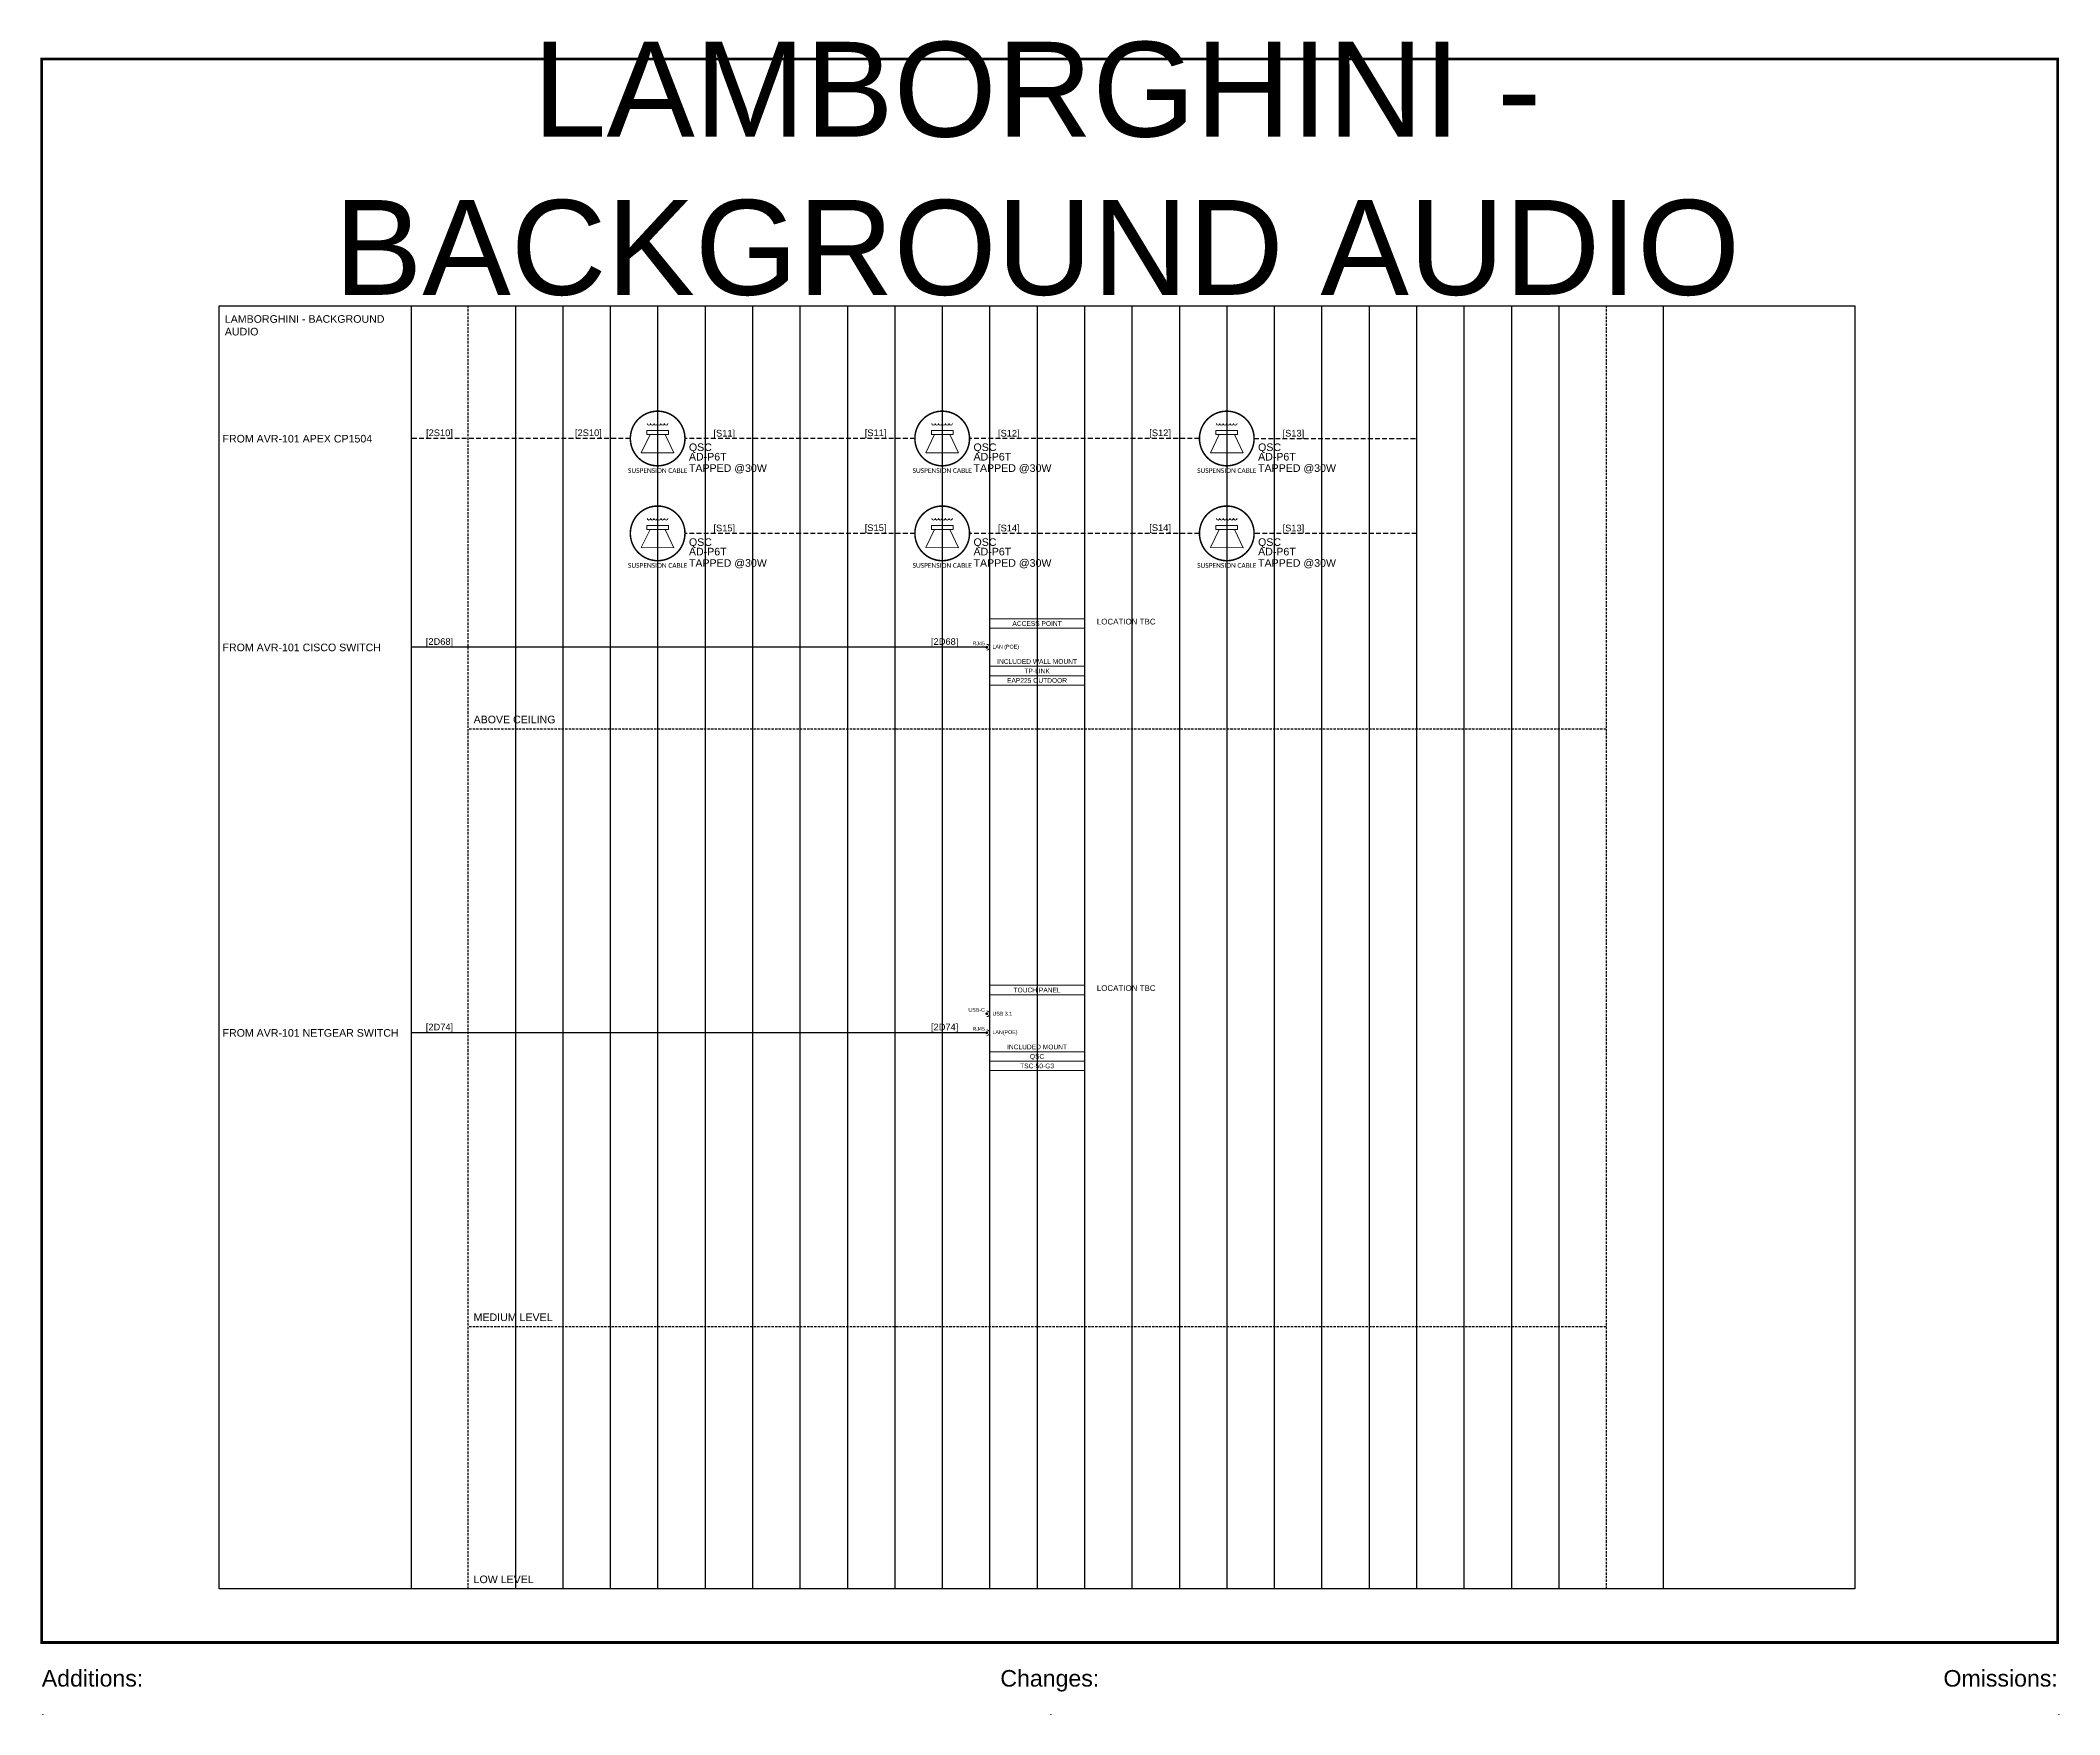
# Model space of a CAD drawing. Header units: millimetres. Extents: x -71336 to -35435, y -26189 to 22712.
# Drawn here: x -47253 to -46188, y -716 to 167 of the extents above; entities that cross this region are included whole.
import ezdxf
from ezdxf.enums import TextEntityAlignment as Align

# ---------------------------------------------------------------- set-up
doc = ezdxf.new("R2018")
doc.units = ezdxf.units.MM
doc.linetypes.add('DASHED', pattern=[0.75, 0.5, -0.25])
doc.linetypes.add('DASHED2', pattern=[0.375, 0.25, -0.125])
for name, color, linetype in [('SC - 2 Core Speaker', 211, 'DASHED'), ('SC - Cat - Green - Data', 84, 'Continuous'), ('SC - Text', 7, 'Continuous')]:
    doc.layers.add(name, color=color, linetype=linetype)
doc.layers.add('SC - Equipment', color=7, linetype='Continuous', lineweight=13)
doc.layers.add('SC - Titlesheet - Model', color=250, linetype='Continuous', plot=False)
doc.layers.add('SC - Xlines', color=252, linetype='Continuous', plot=False)
doc.styles.add('ARIAL', font='arial.ttf')
doc.styles.add('CALIBRI', font='calibri.ttf')
doc.styles.get("Standard").update_dxf_attribs({"font": 'arial.ttf', "height": 35})

# ---------------------------------------------------------------- blocks, each defined once
blk = doc.blocks.new('QSC AD-P4T - SCHEMATIC')
at = {"layer": 'SC - Equipment'}
for p, q in [((-4, -12.3), (-8.6, -21.9)), ((4, -12.3), (8.6, -22)), ((8.6, -22), (-8.6, -21.9))]:
    blk.add_line(p, q, dxfattribs=at)
at = {"layer": 'SC - Equipment', "const_width": 0.797}
for points in [[(14.4, -14.4, 1), (-14.4, -14.4, 1)], [(-14.4, -14.4, 1), (14.4, -14.4, 1)]]:
    blk.add_lwpolyline(points, format="xyb", dxfattribs=at)
at = {"layer": 'SC - Equipment'}
blk.add_lwpolyline([(-5.7, -10.2), (5.7, -10.2), (5.7, -12.3), (-5.7, -12.3)], close=True, dxfattribs=at)
blk.add_lwpolyline([(-5.7, -10.2), (5.7, -10.2), (5.7, -12.3), (-5.7, -12.3)], close=True, dxfattribs=at)
for centre in [(-4.6, -6.5), (-2.8, -6.5), (-1, -6.5), (0.8, -6.5), (2.6, -6.5), (4.5, -6.5)]:
    blk.add_arc(centre, 0.9, 179.9547, 359.9547, dxfattribs=at)
at = {"ltscale": 5, "style": 'CALIBRI', "flags": 1}
for tag, p in [('ROOM_TYPE', (34.7, 30.7)), ('LOCATION', (34.7, 25.7)), ('RACK_EQUIPMENT_(Y/N)', (34.7, 20.7)), ('POE(WATT)', (34.7, 10.7)), ('IP_(Y/N)', (34.7, 15.7)), ('AMP(@240V)', (34.7, 5.7)), ('WATT', (34.7, 0.7)), ('WEIGHT(KG)', (34.7, -9.3)), ('BTU/H', (34.7, -4.3)), ('DESCRIPTION', (34.7, -14.3))]:
    blk.add_attdef(tag, p, '', height=2.5, dxfattribs=at)
at = {"ltscale": 5, "style": 'CALIBRI'}
blk.add_attdef('BRACKET', text='', height=2.5, dxfattribs=at).set_placement((0, -31.3), align=Align.MIDDLE_CENTER)
at = {"layer": 'SC - Equipment'}
for tag, p in [('MAKE', (16.5, -21)), ('MODEL', (16.5, -26))]:
    blk.add_attdef(tag, p, '', height=4, dxfattribs=at)
at = {"layer": 'SC - Equipment', "color": 3}
blk.add_attdef('TRANSFORMER_TAPS', (16.5, -32), '', height=4, dxfattribs=at)
blk = doc.blocks.new('*U189')
at = {"layer": 'SC - Titlesheet - Model', "color": 6, "ltscale": 5, "const_width": 1}
blk.add_lwpolyline([(-365.5, -287), (365.5, -287), (365.5, 287), (-365.5, 287)], close=True, dxfattribs=at)
at = {"ltscale": 5, "style": 'ARIAL'}
blk.add_text('Additions:', height=6, dxfattribs=at).set_placement((-365.5, -297), align=Align.TOP_LEFT)
blk.add_text('Changes:', height=6, dxfattribs=at).set_placement((0, -297), align=Align.TOP_CENTER)
blk.add_text('Omissions:', height=6, dxfattribs=at).set_placement((365.5, -297), align=Align.TOP_RIGHT)
at = {"layer": 'SC - Titlesheet - Model', "color": 5, "lineweight": 30, "ltscale": 5, "flags": 104}
blk.add_attdef('ADDITIONS', text='', height=5, dxfattribs=at).set_placement((-365.5, -312), align=Align.TOP_LEFT)
blk.add_attdef('CHANGES', text='', height=5, dxfattribs=at).set_placement((0, -312), align=Align.TOP_CENTER)
blk.add_attdef('OMISSIONS', text='', height=5, dxfattribs=at).set_placement((365.5, -312), align=Align.TOP_RIGHT)
blk = doc.blocks.new('QSC TSC-50-G3 - SCHEMATIC')
at = {"layer": 'SC - Equipment'}
for p, q in [((-25, 0), (25, 0)), ((-25, -45), (-25, 0)), ((25, 0), (25, -45)), ((25, -5), (-25, -5)), ((25, -35), (-25, -35)), ((25, -35), (-25, -35)), ((25, -40), (-25, -40)), ((25, -40), (-25, -40)), ((25, -40), (-25, -40)), ((25, -45), (-25, -45))]:
    blk.add_line(p, q, dxfattribs=at)
at = {"layer": 'SC - Equipment', "const_width": 0.7}
for points in [[(-26.1, -15, 1), (-26.9, -15, 1)], [(-26.1, -25, 1), (-26.9, -25, 1)]]:
    blk.add_lwpolyline(points, format="xyb", close=True, dxfattribs=at)
at = {"layer": 'SC - Equipment'}
for centre in [(-26.5, -15), (-26.5, -25)]:
    blk.add_arc(centre, 1.5, 270, 90, dxfattribs=at)
at = {"ltscale": 5}
for tag, p in [('DESCRIPTION', (0, -2.5)), ('BRACKET', (0, -32.5)), ('MODEL', (0, -42.5)), ('MAKE', (0, -37.5))]:
    blk.add_attdef(tag, text='', height=2.5, dxfattribs=at).set_placement(p, align=Align.MIDDLE_CENTER)
at = {"ltscale": 5, "flags": 1}
for tag, p in [('ROOM_TYPE', (45, -5)), ('LOCATION', (45, -10)), ('RACK_EQUIPMENT_(Y/N)', (45, -15)), ('IP_(Y/N)', (45, -30)), ('AMP(@240V)', (45, -40)), ('WATT', (45, -45)), ('POE(WATT)', (45, -35)), ('WEIGHT(KG)', (45, -55)), ('BTU/H', (45, -50)), ('TRANSFORMER_TAPS', (45, -60))]:
    blk.add_attdef(tag, p, '', height=2.5, dxfattribs=at)
at = {"layer": 'SC - Equipment', "ltscale": 5, "char_height": 2}
for s, insert, width, attachment_point in [('USB-C', (-27.5, -13), 5.774, 6), ('USB 3.1', (-23.5, -15), 47.622, 4), ('RJ45', (-27.5, -23), 5.774, 6), ('LAN(POE) ', (-23.5, -25), 47.622, 4)]:
    blk.add_mtext(s, dxfattribs=dict(at, insert=insert, width=width, attachment_point=attachment_point))
blk = doc.blocks.new('TP-LINK EAP225 OUTDOOR - SCHEMATIC')
at = {"layer": 'SC - Equipment'}
for p, q in [((-25, 0), (25, 0)), ((-25, -35), (-25, 0)), ((25, 0), (25, -35)), ((25, -5), (-25, -5)), ((25, -25), (-25, -25)), ((25, -25), (-25, -25)), ((25, -30), (-25, -30)), ((25, -30), (-25, -30)), ((25, -30), (-25, -30)), ((25, -35), (-25, -35))]:
    blk.add_line(p, q, dxfattribs=at)
at = {"layer": 'SC - Equipment', "const_width": 0.7}
blk.add_lwpolyline([(-26.1, -15, 1), (-26.9, -15, 1)], format="xyb", close=True, dxfattribs=at)
at = {"layer": 'SC - Equipment'}
blk.add_arc((-26.5, -15), 1.5, 270, 90, dxfattribs=at)
at = {"ltscale": 5}
for tag, p in [('DESCRIPTION', (0, -2.5)), ('BRACKET', (0, -22.5)), ('MODEL', (0, -32.5)), ('MAKE', (0, -27.5))]:
    blk.add_attdef(tag, text='', height=2.5, dxfattribs=at).set_placement(p, align=Align.MIDDLE_CENTER)
at = {"ltscale": 5, "flags": 1}
for tag, p in [('ROOM_TYPE', (45, -5)), ('LOCATION', (45, -10)), ('RACK_EQUIPMENT_(Y/N)', (45, -15)), ('IP_(Y/N)', (45, -30)), ('AMP(@240V)', (45, -40)), ('WATT', (45, -45)), ('POE(WATT)', (45, -35)), ('WEIGHT(KG)', (45, -55)), ('BTU/H', (45, -50)), ('TRANSFORMER_TAPS', (45, -60))]:
    blk.add_attdef(tag, p, '', height=2.5, dxfattribs=at)
at = {"layer": 'SC - Equipment', "ltscale": 5, "char_height": 2}
for s, insert, width, attachment_point in [('RJ45', (-27.5, -13), 5.774, 6), ('LAN (POE)', (-23.5, -15), 23.5, 4)]:
    blk.add_mtext(s, dxfattribs=dict(at, insert=insert, width=width, attachment_point=attachment_point))

msp = doc.modelspace()

# ---------------------------------------------------------------- linework, layer by layer
at = {"color": 30, "linetype": 'DASHED2', "ltscale": 5}
for p, q in [((-47027.417, 26.747), (-47027.417, -649.498)), ((-46427.417, 26.747), (-46427.417, -649.498))]:
    msp.add_line(p, q, dxfattribs=at)
at = {"color": 31, "linetype": 'DASHED2', "ltscale": 5}
for p, q in [((-46427.417, -196.375), (-47027.417, -196.375)), ((-46427.417, -511.375), (-47027.417, -511.375))]:
    msp.add_line(p, q, dxfattribs=at)
at = {"layer": 'SC - 2 Core Speaker', "ltscale": 5}
for points in [[(-46941.847, -43.254), (-47057.417, -43.242)], [(-46791.847, -43.242), (-46913.009, -43.264)], [(-46641.847, -43.242), (-46763.009, -43.264)], [(-46613.009, -43.264), (-46527.417, -43.264), (-46527.417, -93.264), (-46613.009, -93.255)], [(-46791.847, -93.242), (-46913.009, -93.264)], [(-46641.847, -93.242), (-46763.009, -93.264)]]:
    msp.add_lwpolyline(points, dxfattribs=at)
at = {"layer": 'SC - Cat - Green - Data', "ltscale": 5}
for points in [[(-46753.917, -153.242), (-47057.417, -153.242)], [(-46753.917, -356.375), (-47057.417, -356.375)]]:
    msp.add_lwpolyline(points, dxfattribs=at)
at = {"layer": 'SC - Xlines', "ltscale": 5, "transparency": 33554687}
msp.add_lwpolyline([(-47158.553, 26.747), (-46296.28, 26.747), (-46296.28, -649.498), (-47158.553, -649.498)], close=True, dxfattribs=at)
at = {"layer": 'SC - Xlines', "ltscale": 5}
for points in [[(-47057.417, 26.747), (-47057.417, -649.498)], [(-46977.417, 26.747), (-46977.417, -649.498)], [(-46927.417, 26.747), (-46927.417, -649.498)], [(-46877.417, 26.747), (-46877.417, -649.498)], [(-46827.417, 26.747), (-46827.417, -649.498)], [(-46777.417, 26.747), (-46777.417, -649.498)], [(-46727.417, 26.747), (-46727.417, -649.498)], [(-46677.417, 26.747), (-46677.417, -649.498)], [(-46627.417, 26.747), (-46627.417, -649.498)], [(-46577.417, 26.747), (-46577.417, -649.498)], [(-46527.417, 26.747), (-46527.417, -649.498)], [(-46477.417, 26.747), (-46477.417, -649.498)], [(-46397.417, 26.747), (-46397.417, -649.498)]]:
    msp.add_lwpolyline(points, dxfattribs=at)
at = {"layer": 'SC - Xlines', "color": 250, "ltscale": 5}
for points in [[(-47002.417, 26.747), (-47002.417, -649.498)], [(-46952.417, 26.747), (-46952.417, -649.498)], [(-46902.417, 26.747), (-46902.417, -649.498)], [(-46852.417, 26.747), (-46852.417, -649.498)], [(-46802.417, 26.747), (-46802.417, -649.498)], [(-46752.417, 26.747), (-46752.417, -649.498)], [(-46702.417, 26.747), (-46702.417, -649.498)], [(-46652.417, 26.747), (-46652.417, -649.498)], [(-46602.417, 26.747), (-46602.417, -649.498)], [(-46552.417, 26.747), (-46552.417, -649.498)], [(-46502.417, 26.747), (-46502.417, -649.498)], [(-46452.417, 26.747), (-46452.417, -649.498)]]:
    msp.add_lwpolyline(points, dxfattribs=at)

# ---------------------------------------------------------------- block references
ref = msp.add_blockref('*U189', (-46720.717, -260.478), dxfattribs=dict(xscale=1.453726663415115, yscale=1.453726663415115, zscale=1.453726663415115))
lines = msp.add_mtext('-', dxfattribs={"layer": 'SC - Titlesheet - Model', "color": 5, "ltscale": 5, "insert": (-47252.054, -714.041), "char_height": 2.5, "attachment_point": 1})
ref.add_attrib('ADDITIONS', '', (-47252.054, -714.041), dxfattribs={"flags": 104}).embed_mtext(lines)
lines = msp.add_mtext('-', dxfattribs={"layer": 'SC - Titlesheet - Model', "color": 5, "ltscale": 5, "insert": (-46189.38, -714.041), "char_height": 2.5, "attachment_point": 1})
ref.add_attrib('OMISSIONS', '', (-46189.38, -714.041), dxfattribs={"flags": 104}).embed_mtext(lines)
lines = msp.add_mtext('-', dxfattribs={"layer": 'SC - Titlesheet - Model', "color": 5, "ltscale": 5, "insert": (-46720.717, -714.041), "char_height": 2.5, "attachment_point": 1})
ref.add_attrib('CHANGES', '', (-46720.717, -714.041), dxfattribs={"flags": 104}).embed_mtext(lines)
at = {"ltscale": 5}
for name, p, values in [('QSC AD-P4T - SCHEMATIC', (-46927.417, -28.834), {'MAKE': 'QSC', 'MODEL': 'AD-P6T', 'BRACKET': 'SUSPENSION CABLE', 'TRANSFORMER_TAPS': 'TAPPED @30W'}), ('QSC AD-P4T - SCHEMATIC', (-46777.417, -28.834), {'MAKE': 'QSC', 'MODEL': 'AD-P6T', 'BRACKET': 'SUSPENSION CABLE', 'TRANSFORMER_TAPS': 'TAPPED @30W'}), ('QSC AD-P4T - SCHEMATIC', (-46627.417, -28.834), {'MAKE': 'QSC', 'MODEL': 'AD-P6T', 'BRACKET': 'SUSPENSION CABLE', 'TRANSFORMER_TAPS': 'TAPPED @30W'}), ('QSC AD-P4T - SCHEMATIC', (-46927.417, -78.834), {'MAKE': 'QSC', 'MODEL': 'AD-P6T', 'BRACKET': 'SUSPENSION CABLE', 'TRANSFORMER_TAPS': 'TAPPED @30W'}), ('QSC AD-P4T - SCHEMATIC', (-46777.417, -78.834), {'MAKE': 'QSC', 'MODEL': 'AD-P6T', 'BRACKET': 'SUSPENSION CABLE', 'TRANSFORMER_TAPS': 'TAPPED @30W'}), ('QSC AD-P4T - SCHEMATIC', (-46627.417, -78.834), {'MAKE': 'QSC', 'MODEL': 'AD-P6T', 'BRACKET': 'SUSPENSION CABLE', 'TRANSFORMER_TAPS': 'TAPPED @30W'}), ('TP-LINK EAP225 OUTDOOR - SCHEMATIC', (-46727.417, -138.242), {'DESCRIPTION': 'ACCESS POINT', 'MAKE': 'TP-LINK', 'MODEL': 'EAP225 OUTDOOR', 'BRACKET': 'INCLUDED WALL MOUNT'}), ('QSC TSC-50-G3 - SCHEMATIC', (-46727.417, -331.375), {'DESCRIPTION': 'TOUCH PANEL', 'MAKE': 'QSC', 'MODEL': 'TSC-50-G3', 'BRACKET': 'INCLUDED MOUNT'})]:
    msp.add_blockref(name, p, dxfattribs=at).add_auto_attribs(values)

# ---------------------------------------------------------------- texts
at = {"layer": 'SC - Text', "style": 'ARIAL'}
for s, insert, char_height, attachment_point in [('LAMBORGHINI - \\PBACKGROUND AUDIO', (-46727.417, 31.747), 50, 8), ('ABOVE CEILING', (-47024.417, -193.375), 4, 7), ('MEDIUM LEVEL', (-47024.417, -508.375), 4, 7), ('LOW LEVEL', (-47024.417, -646.498), 4, 7)]:
    msp.add_mtext(s, dxfattribs=dict(at, insert=insert, char_height=char_height, attachment_point=attachment_point))
at = {"layer": 'SC - Text', "insert": (-47155.553, 21.747), "char_height": 4, "width": 97.49642, "attachment_point": 1, "style": 'ARIAL'}
msp.add_mtext('LAMBORGHINI - BACKGROUND AUDIO', dxfattribs=at)
at = {"layer": 'SC - Text'}
for s, insert, char_height, width, attachment_point in [('FROM AVR-101 APEX CP1504', (-47156.772, -43.365), 4, 112.13429, 4), ('[2S10]', (-47042.417, -43.045), 3.5, 12.99494, 8), ('[2S10]', (-46956.847, -43.031), 3.5, 14.6761, 9), ('[S11]', (-46898.009, -43.253), 3.5, 15.57197, 7), ('[S11]', (-46806.836, -43.052), 3.5, 14.6761, 9), ('[S12]', (-46748.009, -43.264), 3.5, 15.57197, 7), ('[S12]', (-46656.836, -43.062), 3.5, 14.6761, 9), ('[S13]', (-46598.009, -43.251), 3.5, 15.57197, 7), ('[S15]', (-46897.999, -93.253), 3.5, 15.57197, 7), ('[S15]', (-46806.826, -93.052), 3.5, 14.6761, 9), ('[S14]', (-46748.009, -93.253), 3.5, 15.57197, 7), ('[S14]', (-46656.836, -93.052), 3.5, 14.6761, 9), ('[S13]', (-46598.009, -93.241), 3.5, 15.57197, 7), ('[2D68]', (-47042.417, -153.042), 3.5, 12.99494, 8), ('[2D68]', (-46768.917, -153.042), 3.5, 14.6761, 9), ('FROM AVR-101 CISCO SWITCH', (-47156.772, -153.365), 4, 112.13429, 4), ('FROM AVR-101 NETGEAR SWITCH', (-47156.772, -356.499), 4, 112.13429, 4), ('[2D74]', (-47042.417, -356.175), 3.5, 12.99494, 8), ('[2D74]', (-46768.917, -356.175), 3.5, 14.6761, 9)]:
    msp.add_mtext(s, dxfattribs=dict(at, insert=insert, char_height=char_height, width=width, attachment_point=attachment_point))
at = {"layer": 'SC - Text', "color": 1, "char_height": 3, "width": 134.02561, "attachment_point": 1}
for insert in [(-46695.917, -138.242), (-46695.917, -331.375)]:
    msp.add_mtext('LOCATION TBC', dxfattribs=dict(at, insert=insert))

doc.saveas('drawing.dxf')
